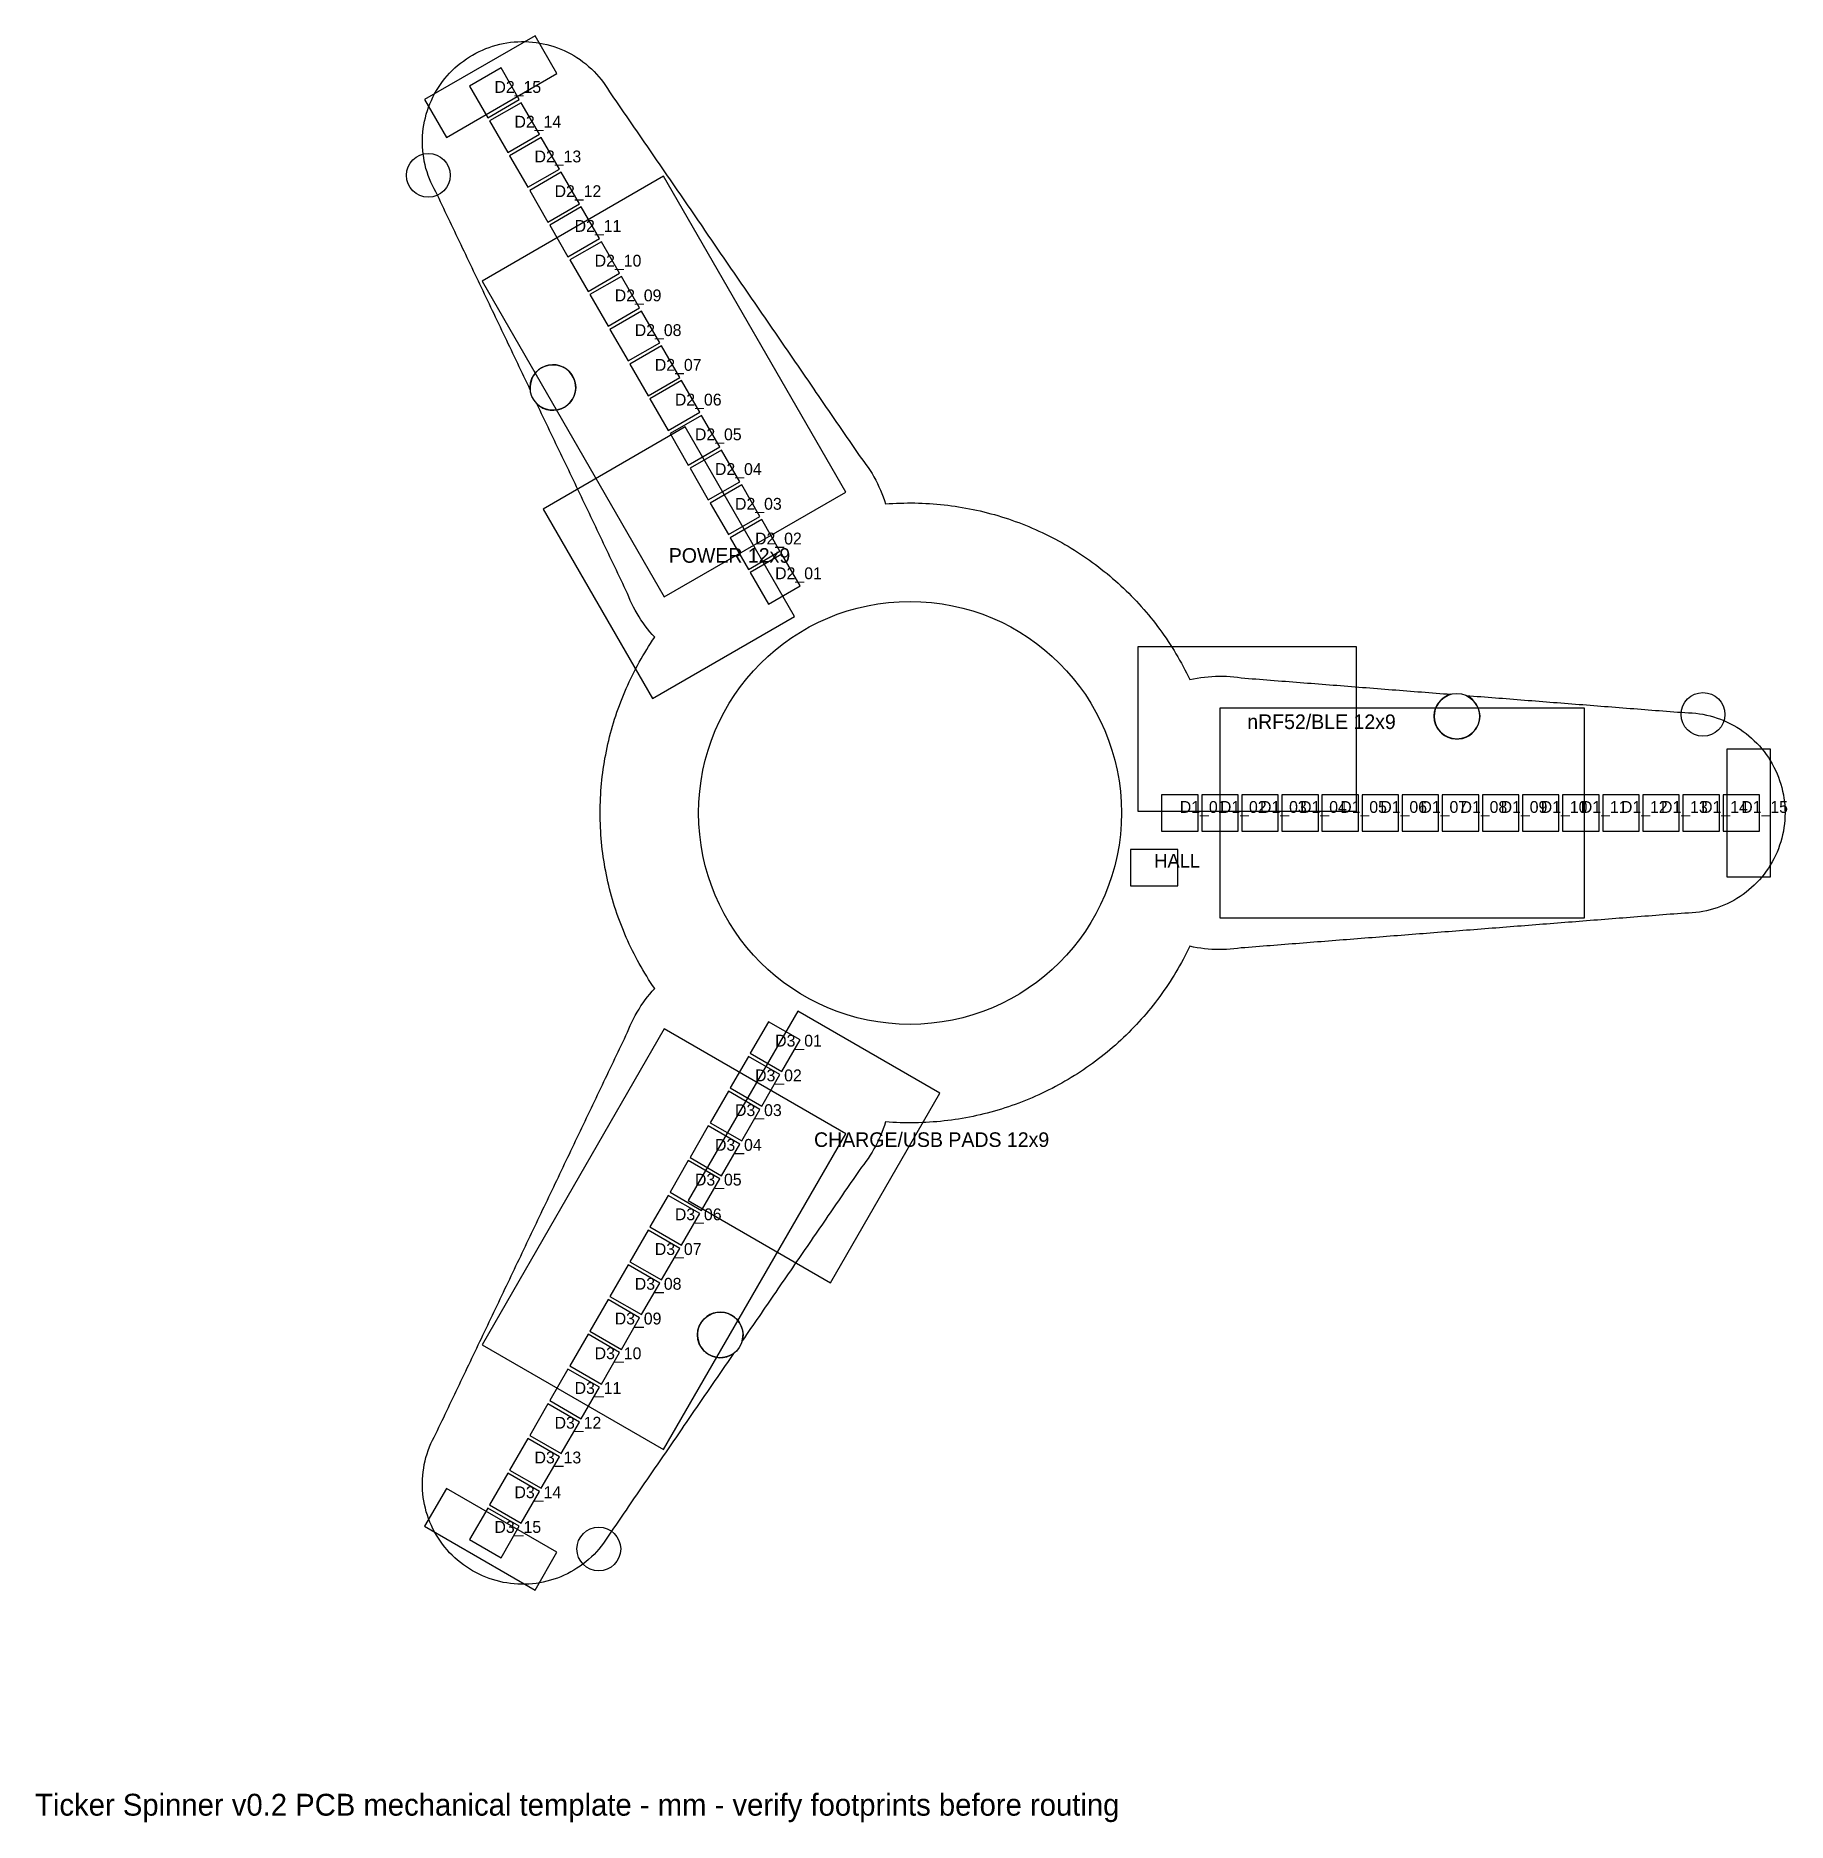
# Model space of a CAD drawing. Header units: millimetres. Extents: x -48 to 48.1, y -55.4 to 42.6.
import ezdxf

# ---------------------------------------------------------------- set-up
doc = ezdxf.new("R2010")
doc.units = ezdxf.units.MM
for name, color, linetype in [('BALANCE', 5, 'Continuous'), ('COURTYARD', 6, 'Continuous'), ('EDGE.CUTS', 7, 'Continuous'), ('LED_TOP', 3, 'Continuous'), ('NOTES', 7, 'Continuous'), ('NPTH', 1, 'Continuous'), ('PLACEMENT_ZONES', 2, 'Continuous'), ('TIP_INTERFACE', 4, 'Continuous')]:
    doc.layers.add(name, color=color, linetype=linetype)

msp = doc.modelspace()

# ---------------------------------------------------------------- linework, layer by layer
at = {"layer": 'BALANCE'}
for centre in [(-26.427, 34.972), (43.5, 5.4), (-17.073, -40.372)]:
    msp.add_circle(centre, 1.2, dxfattribs=at)
at = {"layer": 'COURTYARD'}
for points in [[(-3.52, 17.597), (-13.52, 34.918), (-23.48, 29.168), (-13.48, 11.847)], [(17, -5.75), (37, -5.75), (37, 5.75), (17, 5.75)], [(-13.48, -11.847), (-23.48, -29.168), (-13.52, -34.918), (-3.52, -17.597)]]:
    msp.add_lwpolyline(points, close=True, dxfattribs=at)
at = {"layer": 'EDGE.CUTS'}
msp.add_lwpolyline([(18.169, -7.408), (17.968, -7.437), (17.767, -7.461), (17.564, -7.479), (17.362, -7.491), (17.159, -7.498), (16.956, -7.5), (16.753, -7.496), (16.55, -7.487), (16.348, -7.472), (16.146, -7.451), (15.944, -7.425), (15.744, -7.394), (15.544, -7.357), (15.346, -7.315), (15.258, -7.496), (15.169, -7.676), (15.077, -7.854), (14.983, -8.032), (14.887, -8.208), (14.789, -8.383), (14.689, -8.558), (14.587, -8.73), (14.483, -8.902), (14.377, -9.073), (14.269, -9.242), (14.158, -9.41), (14.046, -9.576), (13.932, -9.741), (13.816, -9.905), (13.698, -10.068), (13.578, -10.229), (13.457, -10.388), (13.333, -10.547), (13.207, -10.703), (13.08, -10.859), (12.951, -11.012), (12.82, -11.165), (12.687, -11.315), (12.553, -11.464), (12.416, -11.612), (12.278, -11.758), (12.139, -11.902), (11.997, -12.044), (11.854, -12.185), (11.709, -12.324), (11.563, -12.462), (11.415, -12.597), (11.265, -12.731), (11.114, -12.864), (10.962, -12.994), (10.807, -13.123), (10.652, -13.249), (10.494, -13.374), (10.336, -13.497), (10.176, -13.618), (10.014, -13.737), (9.851, -13.855), (9.687, -13.97), (9.521, -14.084), (9.354, -14.195), (9.186, -14.305), (9.016, -14.412), (8.845, -14.518), (8.673, -14.621), (8.5, -14.722), (8.326, -14.822), (8.15, -14.919), (7.973, -15.014), (7.795, -15.107), (7.616, -15.198), (7.436, -15.287), (7.255, -15.374), (7.073, -15.459), (6.89, -15.541), (6.706, -15.621), (6.521, -15.7), (6.335, -15.776), (6.148, -15.849), (5.961, -15.921), (5.772, -15.99), (5.583, -16.057), (5.393, -16.122), (5.202, -16.184), (5.011, -16.245), (4.818, -16.303), (4.626, -16.359), (4.432, -16.412), (4.238, -16.463), (4.043, -16.512), (3.848, -16.559), (3.652, -16.603), (3.456, -16.645), (3.259, -16.685), (3.062, -16.722), (2.864, -16.757), (2.666, -16.79), (2.467, -16.82), (2.268, -16.848), (2.069, -16.874), (1.87, -16.897), (1.67, -16.918), (1.47, -16.936), (1.27, -16.952), (1.07, -16.966), (0.869, -16.978), (0.669, -16.987), (0.468, -16.994), (0.267, -16.998), (0.067, -17), (-0.134, -16.999), (-0.335, -16.997), (-0.536, -16.992), (-0.736, -16.984), (-0.937, -16.974), (-1.137, -16.962), (-1.338, -16.947), (-1.4, -17.14), (-1.468, -17.332), (-1.542, -17.521), (-1.62, -17.708), (-1.703, -17.893), (-1.792, -18.076), (-1.885, -18.257), (-1.983, -18.434), (-2.086, -18.609), (-2.193, -18.781), (-2.305, -18.951), (-2.422, -19.117), (-2.543, -19.28), (-2.669, -19.439), (-2.783, -19.606), (-2.898, -19.773), (-3.013, -19.94), (-3.127, -20.107), (-3.242, -20.273), (-3.357, -20.44), (-3.471, -20.607), (-3.586, -20.774), (-3.7, -20.941), (-3.815, -21.108), (-3.93, -21.275), (-4.044, -21.441), (-4.159, -21.608), (-4.273, -21.775), (-4.388, -21.942), (-4.503, -22.109), (-4.617, -22.276), (-4.732, -22.442), (-4.846, -22.609), (-4.961, -22.776), (-5.076, -22.943), (-5.19, -23.11), (-5.305, -23.277), (-5.419, -23.444), (-5.534, -23.61), (-5.649, -23.777), (-5.763, -23.944), (-5.878, -24.111), (-5.992, -24.278), (-6.107, -24.445), (-6.222, -24.612), (-6.336, -24.778), (-6.451, -24.945), (-6.565, -25.112), (-6.68, -25.279), (-6.795, -25.446), (-6.909, -25.613), (-7.024, -25.779), (-7.138, -25.946), (-7.253, -26.113), (-7.368, -26.28), (-7.482, -26.447), (-7.597, -26.614), (-7.712, -26.781), (-7.826, -26.947), (-7.941, -27.114), (-8.055, -27.281), (-8.17, -27.448), (-8.285, -27.615), (-8.399, -27.782), (-8.514, -27.948), (-8.628, -28.115), (-8.743, -28.282), (-8.858, -28.449), (-8.972, -28.616), (-9.087, -28.783), (-9.201, -28.95), (-9.166, -28.747), (-9.163, -28.542), (-9.195, -28.339), (-9.259, -28.144), (-9.354, -27.962), (-9.478, -27.798), (-9.627, -27.656), (-9.797, -27.541), (-9.984, -27.456), (-10.183, -27.402), (-10.387, -27.381), (-10.592, -27.394), (-10.792, -27.441), (-10.982, -27.519), (-11.156, -27.628), (-11.311, -27.764), (-11.44, -27.923), (-11.542, -28.101), (-11.614, -28.294), (-11.653, -28.496), (-11.658, -28.701), (-11.63, -28.905), (-11.568, -29.101), (-11.476, -29.284), (-11.354, -29.45), (-11.207, -29.594), (-11.039, -29.711), (-10.853, -29.8), (-10.656, -29.856), (-10.452, -29.88), (-10.246, -29.87), (-10.046, -29.826), (-9.855, -29.751), (-9.679, -29.644), (-9.792, -29.81), (-9.906, -29.975), (-10.019, -30.14), (-10.133, -30.305), (-10.246, -30.47), (-10.36, -30.636), (-10.473, -30.801), (-10.586, -30.966), (-10.7, -31.131), (-10.813, -31.296), (-10.927, -31.462), (-11.04, -31.627), (-11.154, -31.792), (-11.267, -31.957), (-11.381, -32.122), (-11.494, -32.288), (-11.608, -32.453), (-11.721, -32.618), (-11.835, -32.783), (-11.948, -32.948), (-12.062, -33.114), (-12.175, -33.279), (-12.289, -33.444), (-12.402, -33.609), (-12.515, -33.774), (-12.629, -33.94), (-12.742, -34.105), (-12.856, -34.27), (-12.969, -34.435), (-13.083, -34.6), (-13.196, -34.765), (-13.31, -34.931), (-13.423, -35.096), (-13.537, -35.261), (-13.65, -35.426), (-13.764, -35.591), (-13.877, -35.757), (-13.991, -35.922), (-14.104, -36.087), (-14.217, -36.252), (-14.331, -36.417), (-14.444, -36.583), (-14.558, -36.748), (-14.671, -36.913), (-14.785, -37.078), (-14.898, -37.243), (-15.012, -37.409), (-15.125, -37.574), (-15.239, -37.739), (-15.352, -37.904), (-15.466, -38.069), (-15.579, -38.235), (-15.693, -38.4), (-15.806, -38.565), (-15.92, -38.73), (-16.033, -38.895), (-16.146, -39.061), (-16.26, -39.226), (-16.373, -39.391), (-16.487, -39.556), (-16.59, -39.728), (-16.7, -39.896), (-16.816, -40.061), (-16.938, -40.22), (-17.066, -40.375), (-17.199, -40.526), (-17.337, -40.671), (-17.481, -40.812), (-17.63, -40.947), (-17.784, -41.076), (-17.942, -41.2), (-18.104, -41.318), (-18.271, -41.43), (-18.442, -41.535), (-18.617, -41.635), (-18.795, -41.728), (-18.976, -41.814), (-19.161, -41.894), (-19.348, -41.967), (-19.538, -42.033), (-19.73, -42.092), (-19.924, -42.144), (-20.12, -42.189), (-20.317, -42.226), (-20.516, -42.257), (-20.715, -42.28), (-20.915, -42.296), (-21.116, -42.304), (-21.317, -42.306), (-21.518, -42.3), (-21.718, -42.286), (-21.918, -42.265), (-22.117, -42.237), (-22.315, -42.202), (-22.511, -42.16), (-22.706, -42.11), (-22.899, -42.053), (-23.089, -41.989), (-23.277, -41.919), (-23.463, -41.841), (-23.645, -41.757), (-23.824, -41.666), (-24, -41.569), (-24.172, -41.466), (-24.34, -41.356), (-24.504, -41.24), (-24.664, -41.118), (-24.819, -40.99), (-24.97, -40.857), (-25.115, -40.719), (-25.256, -40.575), (-25.391, -40.426), (-25.52, -40.273), (-25.644, -40.114), (-25.762, -39.952), (-25.874, -39.785), (-25.979, -39.614), (-26.079, -39.439), (-26.172, -39.261), (-26.258, -39.08), (-26.338, -38.895), (-26.411, -38.708), (-26.477, -38.518), (-26.536, -38.326), (-26.588, -38.132), (-26.633, -37.936), (-26.67, -37.739), (-26.701, -37.541), (-26.724, -37.341), (-26.74, -37.141), (-26.748, -36.94), (-26.75, -36.739), (-26.743, -36.538), (-26.73, -36.338), (-26.709, -36.138), (-26.681, -35.939), (-26.646, -35.741), (-26.603, -35.545), (-26.554, -35.35), (-26.497, -35.158), (-26.433, -34.967), (-26.363, -34.779), (-26.285, -34.594), (-26.201, -34.411), (-26.11, -34.232), (-26.013, -34.056), (-25.927, -33.876), (-25.841, -33.695), (-25.755, -33.514), (-25.668, -33.334), (-25.582, -33.153), (-25.496, -32.973), (-25.41, -32.792), (-25.324, -32.612), (-25.238, -32.431), (-25.151, -32.251), (-25.065, -32.07), (-24.979, -31.89), (-24.893, -31.709), (-24.807, -31.529), (-24.721, -31.348), (-24.634, -31.168), (-24.548, -30.987), (-24.462, -30.806), (-24.376, -30.626), (-24.29, -30.445), (-24.204, -30.265), (-24.117, -30.084), (-24.031, -29.904), (-23.945, -29.723), (-23.859, -29.543), (-23.773, -29.362), (-23.687, -29.182), (-23.6, -29.001), (-23.514, -28.821), (-23.428, -28.64), (-23.342, -28.46), (-23.256, -28.279), (-23.17, -28.098), (-23.083, -27.918), (-22.997, -27.737), (-22.911, -27.557), (-22.825, -27.376), (-22.739, -27.196), (-22.653, -27.015), (-22.566, -26.835), (-22.48, -26.654), (-22.394, -26.474), (-22.308, -26.293), (-22.222, -26.113), (-22.135, -25.932), (-22.049, -25.752), (-21.963, -25.571), (-21.877, -25.39), (-21.791, -25.21), (-21.705, -25.029), (-21.618, -24.849), (-21.532, -24.668), (-21.446, -24.488), (-21.36, -24.307), (-21.274, -24.127), (-21.188, -23.946), (-21.101, -23.766), (-21.015, -23.585), (-20.929, -23.405), (-20.843, -23.224), (-20.757, -23.043), (-20.671, -22.863), (-20.584, -22.682), (-20.498, -22.502), (-20.412, -22.321), (-20.326, -22.141), (-20.24, -21.96), (-20.154, -21.78), (-20.067, -21.599), (-19.981, -21.419), (-19.895, -21.238), (-19.809, -21.058), (-19.723, -20.877), (-19.637, -20.697), (-19.55, -20.516), (-19.464, -20.335), (-19.378, -20.155), (-19.292, -19.974), (-19.206, -19.794), (-19.12, -19.613), (-19.033, -19.433), (-18.947, -19.252), (-18.861, -19.072), (-18.775, -18.891), (-18.689, -18.711), (-18.603, -18.53), (-18.516, -18.35), (-18.43, -18.169), (-18.344, -17.989), (-18.258, -17.808), (-18.172, -17.627), (-18.086, -17.447), (-17.999, -17.266), (-17.913, -17.086), (-17.827, -16.905), (-17.741, -16.725), (-17.655, -16.544), (-17.568, -16.364), (-17.482, -16.183), (-17.396, -16.003), (-17.31, -15.822), (-17.224, -15.642), (-17.138, -15.461), (-17.051, -15.281), (-16.965, -15.1), (-16.879, -14.919), (-16.793, -14.739), (-16.707, -14.558), (-16.621, -14.378), (-16.534, -14.197), (-16.448, -14.017), (-16.362, -13.836), (-16.276, -13.656), (-16.19, -13.475), (-16.104, -13.295), (-16.017, -13.114), (-15.931, -12.934), (-15.845, -12.753), (-15.759, -12.573), (-15.673, -12.392), (-15.587, -12.211), (-15.5, -12.031), (-15.425, -11.842), (-15.345, -11.656), (-15.259, -11.472), (-15.169, -11.29), (-15.073, -11.111), (-14.973, -10.934), (-14.868, -10.761), (-14.759, -10.59), (-14.644, -10.422), (-14.526, -10.257), (-14.403, -10.096), (-14.275, -9.938), (-14.144, -9.783), (-14.008, -9.632), (-14.121, -9.466), (-14.232, -9.298), (-14.34, -9.13), (-14.447, -8.96), (-14.552, -8.788), (-14.655, -8.616), (-14.756, -8.442), (-14.854, -8.267), (-14.951, -8.091), (-15.045, -7.914), (-15.138, -7.736), (-15.228, -7.557), (-15.316, -7.376), (-15.402, -7.195), (-15.486, -7.013), (-15.568, -6.829), (-15.648, -6.645), (-15.725, -6.459), (-15.8, -6.273), (-15.873, -6.086), (-15.944, -5.898), (-16.012, -5.71), (-16.079, -5.52), (-16.143, -5.33), (-16.205, -5.139), (-16.264, -4.947), (-16.322, -4.755), (-16.377, -4.562), (-16.429, -4.368), (-16.48, -4.173), (-16.528, -3.979), (-16.574, -3.783), (-16.617, -3.587), (-16.658, -3.39), (-16.697, -3.194), (-16.734, -2.996), (-16.768, -2.798), (-16.8, -2.6), (-16.83, -2.401), (-16.857, -2.202), (-16.882, -2.003), (-16.904, -1.804), (-16.924, -1.604), (-16.942, -1.404), (-16.957, -1.204), (-16.97, -1.003), (-16.981, -0.803), (-16.989, -0.602), (-16.995, -0.402), (-16.999, -0.201), (-17, 0), (-16.999, 0.201), (-16.995, 0.402), (-16.989, 0.602), (-16.981, 0.803), (-16.97, 1.003), (-16.957, 1.204), (-16.942, 1.404), (-16.924, 1.604), (-16.904, 1.804), (-16.882, 2.003), (-16.857, 2.202), (-16.83, 2.401), (-16.8, 2.6), (-16.768, 2.798), (-16.734, 2.996), (-16.697, 3.194), (-16.658, 3.39), (-16.617, 3.587), (-16.574, 3.783), (-16.528, 3.979), (-16.48, 4.173), (-16.429, 4.368), (-16.377, 4.562), (-16.322, 4.755), (-16.264, 4.947), (-16.205, 5.139), (-16.143, 5.33), (-16.079, 5.52), (-16.012, 5.71), (-15.944, 5.898), (-15.873, 6.086), (-15.8, 6.273), (-15.725, 6.459), (-15.648, 6.645), (-15.568, 6.829), (-15.486, 7.013), (-15.402, 7.195), (-15.316, 7.376), (-15.228, 7.557), (-15.138, 7.736), (-15.045, 7.914), (-14.951, 8.091), (-14.854, 8.267), (-14.756, 8.442), (-14.655, 8.616), (-14.552, 8.788), (-14.447, 8.96), (-14.34, 9.13), (-14.232, 9.298), (-14.121, 9.466), (-14.008, 9.632), (-14.144, 9.783), (-14.275, 9.938), (-14.403, 10.096), (-14.526, 10.257), (-14.644, 10.422), (-14.759, 10.59), (-14.868, 10.761), (-14.973, 10.934), (-15.073, 11.111), (-15.169, 11.29), (-15.259, 11.472), (-15.345, 11.656), (-15.425, 11.842), (-15.5, 12.031), (-15.588, 12.214), (-15.675, 12.396), (-15.762, 12.579), (-15.849, 12.762), (-15.936, 12.944), (-16.024, 13.127), (-16.111, 13.31), (-16.198, 13.492), (-16.285, 13.675), (-16.372, 13.858), (-16.46, 14.04), (-16.547, 14.223), (-16.634, 14.406), (-16.721, 14.588), (-16.808, 14.771), (-16.895, 14.954), (-16.983, 15.136), (-17.07, 15.319), (-17.157, 15.502), (-17.244, 15.684), (-17.331, 15.867), (-17.419, 16.05), (-17.506, 16.232), (-17.593, 16.415), (-17.68, 16.598), (-17.767, 16.78), (-17.855, 16.963), (-17.942, 17.146), (-18.029, 17.329), (-18.116, 17.511), (-18.203, 17.694), (-18.291, 17.877), (-18.378, 18.059), (-18.465, 18.242), (-18.552, 18.425), (-18.639, 18.607), (-18.727, 18.79), (-18.814, 18.973), (-18.901, 19.155), (-18.988, 19.338), (-19.075, 19.521), (-19.162, 19.703), (-19.25, 19.886), (-19.337, 20.069), (-19.424, 20.251), (-19.511, 20.434), (-19.598, 20.617), (-19.686, 20.799), (-19.773, 20.982), (-19.86, 21.165), (-19.947, 21.347), (-20.034, 21.53), (-20.122, 21.713), (-20.209, 21.895), (-20.296, 22.078), (-20.383, 22.261), (-20.47, 22.443), (-20.313, 22.311), (-20.136, 22.206), (-19.945, 22.132), (-19.744, 22.09), (-19.538, 22.082), (-19.334, 22.107), (-19.137, 22.166), (-18.953, 22.255), (-18.785, 22.374), (-18.639, 22.519), (-18.519, 22.686), (-18.428, 22.87), (-18.368, 23.067), (-18.341, 23.27), (-18.348, 23.476), (-18.389, 23.677), (-18.462, 23.869), (-18.565, 24.047), (-18.696, 24.205), (-18.852, 24.339), (-19.027, 24.447), (-19.217, 24.524), (-19.418, 24.569), (-19.623, 24.58), (-19.827, 24.558), (-20.025, 24.503), (-20.211, 24.415), (-20.381, 24.299), (-20.528, 24.156), (-20.651, 23.991), (-20.745, 23.809), (-20.808, 23.613), (-20.837, 23.41), (-20.834, 23.204), (-20.92, 23.385), (-21.006, 23.566), (-21.093, 23.747), (-21.179, 23.928), (-21.265, 24.109), (-21.351, 24.289), (-21.438, 24.47), (-21.524, 24.651), (-21.61, 24.832), (-21.697, 25.013), (-21.783, 25.194), (-21.869, 25.375), (-21.956, 25.556), (-22.042, 25.736), (-22.128, 25.917), (-22.215, 26.098), (-22.301, 26.279), (-22.387, 26.46), (-22.474, 26.641), (-22.56, 26.822), (-22.646, 27.002), (-22.733, 27.183), (-22.819, 27.364), (-22.905, 27.545), (-22.992, 27.726), (-23.078, 27.907), (-23.164, 28.088), (-23.251, 28.268), (-23.337, 28.449), (-23.423, 28.63), (-23.51, 28.811), (-23.596, 28.992), (-23.682, 29.173), (-23.769, 29.354), (-23.855, 29.534), (-23.941, 29.715), (-24.028, 29.896), (-24.114, 30.077), (-24.2, 30.258), (-24.287, 30.439), (-24.373, 30.62), (-24.459, 30.801), (-24.546, 30.981), (-24.632, 31.162), (-24.718, 31.343), (-24.805, 31.524), (-24.891, 31.705), (-24.977, 31.886), (-25.064, 32.067), (-25.15, 32.247), (-25.236, 32.428), (-25.323, 32.609), (-25.409, 32.79), (-25.495, 32.971), (-25.582, 33.152), (-25.668, 33.333), (-25.754, 33.513), (-25.84, 33.694), (-25.927, 33.875), (-26.013, 34.056), (-26.11, 34.232), (-26.201, 34.411), (-26.285, 34.594), (-26.363, 34.779), (-26.433, 34.967), (-26.497, 35.158), (-26.554, 35.35), (-26.603, 35.545), (-26.646, 35.741), (-26.681, 35.939), (-26.709, 36.138), (-26.73, 36.338), (-26.743, 36.538), (-26.75, 36.739), (-26.748, 36.94), (-26.74, 37.141), (-26.724, 37.341), (-26.701, 37.541), (-26.67, 37.739), (-26.633, 37.936), (-26.588, 38.132), (-26.536, 38.326), (-26.477, 38.518), (-26.411, 38.708), (-26.338, 38.895), (-26.258, 39.08), (-26.172, 39.261), (-26.079, 39.439), (-25.979, 39.614), (-25.874, 39.785), (-25.762, 39.952), (-25.644, 40.114), (-25.52, 40.273), (-25.391, 40.426), (-25.256, 40.575), (-25.115, 40.719), (-24.97, 40.857), (-24.819, 40.99), (-24.664, 41.118), (-24.504, 41.24), (-24.34, 41.356), (-24.172, 41.466), (-24, 41.569), (-23.824, 41.666), (-23.645, 41.757), (-23.463, 41.841), (-23.277, 41.919), (-23.089, 41.989), (-22.899, 42.053), (-22.706, 42.11), (-22.511, 42.16), (-22.315, 42.202), (-22.117, 42.237), (-21.918, 42.265), (-21.718, 42.286), (-21.518, 42.3), (-21.317, 42.306), (-21.116, 42.304), (-20.915, 42.296), (-20.715, 42.28), (-20.516, 42.257), (-20.317, 42.226), (-20.12, 42.189), (-19.924, 42.144), (-19.73, 42.092), (-19.538, 42.033), (-19.348, 41.967), (-19.161, 41.894), (-18.976, 41.814), (-18.795, 41.728), (-18.617, 41.635), (-18.442, 41.535), (-18.271, 41.43), (-18.104, 41.318), (-17.942, 41.2), (-17.784, 41.076), (-17.63, 40.947), (-17.481, 40.812), (-17.337, 40.671), (-17.199, 40.526), (-17.066, 40.375), (-16.938, 40.22), (-16.816, 40.061), (-16.7, 39.896), (-16.59, 39.728), (-16.487, 39.556), (-16.374, 39.391), (-16.26, 39.226), (-16.147, 39.061), (-16.034, 38.897), (-15.921, 38.732), (-15.807, 38.567), (-15.694, 38.402), (-15.581, 38.237), (-15.468, 38.072), (-15.354, 37.907), (-15.241, 37.742), (-15.128, 37.577), (-15.014, 37.412), (-14.901, 37.248), (-14.788, 37.083), (-14.675, 36.918), (-14.561, 36.753), (-14.448, 36.588), (-14.335, 36.423), (-14.222, 36.258), (-14.108, 36.093), (-13.995, 35.928), (-13.882, 35.764), (-13.769, 35.599), (-13.655, 35.434), (-13.542, 35.269), (-13.429, 35.104), (-13.316, 34.939), (-13.202, 34.774), (-13.089, 34.609), (-12.976, 34.444), (-12.862, 34.28), (-12.749, 34.115), (-12.636, 33.95), (-12.523, 33.785), (-12.409, 33.62), (-12.296, 33.455), (-12.183, 33.29), (-12.07, 33.125), (-11.956, 32.96), (-11.843, 32.795), (-11.73, 32.631), (-11.617, 32.466), (-11.503, 32.301), (-11.39, 32.136), (-11.277, 31.971), (-11.164, 31.806), (-11.05, 31.641), (-10.937, 31.476), (-10.824, 31.311), (-10.71, 31.147), (-10.597, 30.982), (-10.484, 30.817), (-10.371, 30.652), (-10.257, 30.487), (-10.144, 30.322), (-10.031, 30.157), (-9.918, 29.992), (-9.804, 29.827), (-9.691, 29.663), (-9.578, 29.498), (-9.465, 29.333), (-9.351, 29.168), (-9.238, 29.003), (-9.125, 28.838), (-9.012, 28.673), (-8.898, 28.508), (-8.785, 28.343), (-8.672, 28.179), (-8.559, 28.014), (-8.445, 27.849), (-8.332, 27.684), (-8.219, 27.519), (-8.105, 27.354), (-7.992, 27.189), (-7.879, 27.024), (-7.766, 26.859), (-7.652, 26.694), (-7.539, 26.53), (-7.426, 26.365), (-7.313, 26.2), (-7.199, 26.035), (-7.086, 25.87), (-6.973, 25.705), (-6.86, 25.54), (-6.746, 25.375), (-6.633, 25.21), (-6.52, 25.046), (-6.407, 24.881), (-6.293, 24.716), (-6.18, 24.551), (-6.067, 24.386), (-5.953, 24.221), (-5.84, 24.056), (-5.727, 23.891), (-5.614, 23.726), (-5.5, 23.562), (-5.387, 23.397), (-5.274, 23.232), (-5.161, 23.067), (-5.047, 22.902), (-4.934, 22.737), (-4.821, 22.572), (-4.708, 22.407), (-4.594, 22.242), (-4.481, 22.077), (-4.368, 21.913), (-4.255, 21.748), (-4.141, 21.583), (-4.028, 21.418), (-3.915, 21.253), (-3.801, 21.088), (-3.688, 20.923), (-3.575, 20.758), (-3.462, 20.593), (-3.348, 20.429), (-3.235, 20.264), (-3.122, 20.099), (-3.009, 19.934), (-2.895, 19.769), (-2.782, 19.604), (-2.669, 19.439), (-2.543, 19.28), (-2.422, 19.117), (-2.305, 18.951), (-2.193, 18.781), (-2.086, 18.609), (-1.983, 18.434), (-1.885, 18.257), (-1.792, 18.076), (-1.703, 17.893), (-1.62, 17.708), (-1.542, 17.521), (-1.468, 17.332), (-1.4, 17.14), (-1.338, 16.947), (-1.137, 16.962), (-0.937, 16.974), (-0.736, 16.984), (-0.536, 16.992), (-0.335, 16.997), (-0.134, 16.999), (0.067, 17), (0.267, 16.998), (0.468, 16.994), (0.669, 16.987), (0.869, 16.978), (1.07, 16.966), (1.27, 16.952), (1.47, 16.936), (1.67, 16.918), (1.87, 16.897), (2.069, 16.874), (2.268, 16.848), (2.467, 16.82), (2.666, 16.79), (2.864, 16.757), (3.062, 16.722), (3.259, 16.685), (3.456, 16.645), (3.652, 16.603), (3.848, 16.559), (4.043, 16.512), (4.238, 16.463), (4.432, 16.412), (4.626, 16.359), (4.818, 16.303), (5.011, 16.245), (5.202, 16.184), (5.393, 16.122), (5.583, 16.057), (5.772, 15.99), (5.961, 15.921), (6.148, 15.849), (6.335, 15.776), (6.521, 15.7), (6.706, 15.621), (6.89, 15.541), (7.073, 15.459), (7.255, 15.374), (7.436, 15.287), (7.616, 15.198), (7.795, 15.107), (7.973, 15.014), (8.15, 14.919), (8.326, 14.822), (8.5, 14.722), (8.673, 14.621), (8.845, 14.518), (9.016, 14.412), (9.186, 14.305), (9.354, 14.195), (9.521, 14.084), (9.687, 13.97), (9.851, 13.855), (10.014, 13.737), (10.176, 13.618), (10.336, 13.497), (10.494, 13.374), (10.652, 13.249), (10.807, 13.123), (10.962, 12.994), (11.114, 12.864), (11.265, 12.731), (11.415, 12.597), (11.563, 12.462), (11.709, 12.324), (11.854, 12.185), (11.997, 12.044), (12.139, 11.902), (12.278, 11.758), (12.416, 11.612), (12.553, 11.464), (12.687, 11.315), (12.82, 11.165), (12.951, 11.012), (13.08, 10.859), (13.207, 10.703), (13.333, 10.547), (13.457, 10.388), (13.578, 10.229), (13.698, 10.068), (13.816, 9.905), (13.932, 9.741), (14.046, 9.576), (14.158, 9.41), (14.269, 9.242), (14.377, 9.073), (14.483, 8.902), (14.587, 8.73), (14.689, 8.558), (14.789, 8.383), (14.887, 8.208), (14.983, 8.032), (15.077, 7.854), (15.169, 7.676), (15.258, 7.496), (15.346, 7.315), (15.544, 7.357), (15.744, 7.394), (15.944, 7.425), (16.146, 7.451), (16.348, 7.472), (16.55, 7.487), (16.753, 7.496), (16.956, 7.5), (17.159, 7.498), (17.362, 7.491), (17.564, 7.479), (17.767, 7.461), (17.968, 7.437), (18.169, 7.408), (18.371, 7.392), (18.573, 7.377), (18.775, 7.361), (18.976, 7.345), (19.178, 7.329), (19.38, 7.313), (19.582, 7.298), (19.784, 7.282), (19.985, 7.266), (20.187, 7.25), (20.389, 7.234), (20.591, 7.218), (20.793, 7.203), (20.994, 7.187), (21.196, 7.171), (21.398, 7.155), (21.6, 7.139), (21.802, 7.123), (22.003, 7.108), (22.205, 7.092), (22.407, 7.076), (22.609, 7.06), (22.811, 7.044), (23.012, 7.028), (23.214, 7.013), (23.416, 6.997), (23.618, 6.981), (23.82, 6.965), (24.021, 6.949), (24.223, 6.933), (24.425, 6.918), (24.627, 6.902), (24.829, 6.886), (25.03, 6.87), (25.232, 6.854), (25.434, 6.839), (25.636, 6.823), (25.838, 6.807), (26.039, 6.791), (26.241, 6.775), (26.443, 6.759), (26.645, 6.744), (26.847, 6.728), (27.048, 6.712), (27.25, 6.696), (27.452, 6.68), (27.654, 6.664), (27.856, 6.649), (28.057, 6.633), (28.259, 6.617), (28.461, 6.601), (28.663, 6.585), (28.865, 6.569), (29.066, 6.554), (29.268, 6.538), (29.47, 6.522), (29.672, 6.506), (29.479, 6.436), (29.3, 6.335), (29.139, 6.207), (29.003, 6.053), (28.893, 5.88), (28.813, 5.69), (28.765, 5.491), (28.75, 5.286), (28.769, 5.081), (28.822, 4.882), (28.906, 4.695), (29.02, 4.524), (29.16, 4.374), (29.323, 4.249), (29.505, 4.152), (29.699, 4.087), (29.902, 4.054), (30.108, 4.055), (30.31, 4.089), (30.504, 4.156), (30.685, 4.254), (30.847, 4.381), (30.986, 4.532), (31.099, 4.704), (31.182, 4.892), (31.232, 5.091), (31.25, 5.296), (31.234, 5.501), (31.184, 5.7), (31.103, 5.889), (30.991, 6.061), (30.853, 6.213), (30.692, 6.341), (30.512, 6.44), (30.712, 6.425), (30.912, 6.409), (31.112, 6.393), (31.311, 6.378), (31.511, 6.362), (31.711, 6.346), (31.911, 6.331), (32.111, 6.315), (32.31, 6.299), (32.51, 6.284), (32.71, 6.268), (32.91, 6.252), (33.11, 6.237), (33.309, 6.221), (33.509, 6.205), (33.709, 6.189), (33.909, 6.174), (34.109, 6.158), (34.308, 6.142), (34.508, 6.127), (34.708, 6.111), (34.908, 6.095), (35.108, 6.08), (35.307, 6.064), (35.507, 6.048), (35.707, 6.033), (35.907, 6.017), (36.107, 6.001), (36.306, 5.986), (36.506, 5.97), (36.706, 5.954), (36.906, 5.939), (37.106, 5.923), (37.305, 5.907), (37.505, 5.892), (37.705, 5.876), (37.905, 5.86), (38.104, 5.845), (38.304, 5.829), (38.504, 5.813), (38.704, 5.798), (38.904, 5.782), (39.103, 5.766), (39.303, 5.751), (39.503, 5.735), (39.703, 5.719), (39.903, 5.704), (40.102, 5.688), (40.302, 5.672), (40.502, 5.657), (40.702, 5.641), (40.902, 5.625), (41.101, 5.61), (41.301, 5.594), (41.501, 5.578), (41.701, 5.563), (41.901, 5.547), (42.1, 5.531), (42.3, 5.516), (42.5, 5.5), (42.701, 5.496), (42.901, 5.485), (43.102, 5.467), (43.301, 5.441), (43.499, 5.409), (43.696, 5.368), (43.891, 5.321), (44.085, 5.267), (44.276, 5.205), (44.465, 5.137), (44.651, 5.062), (44.835, 4.98), (45.015, 4.891), (45.192, 4.796), (45.365, 4.695), (45.535, 4.587), (45.7, 4.473), (45.861, 4.353), (46.018, 4.228), (46.17, 4.096), (46.317, 3.959), (46.459, 3.817), (46.596, 3.67), (46.728, 3.518), (46.853, 3.361), (46.973, 3.2), (47.087, 3.035), (47.195, 2.865), (47.296, 2.692), (47.391, 2.515), (47.48, 2.335), (47.562, 2.151), (47.637, 1.965), (47.705, 1.776), (47.767, 1.585), (47.821, 1.391), (47.868, 1.196), (47.909, 0.999), (47.941, 0.801), (47.967, 0.602), (47.985, 0.401), (47.996, 0.201), (48, 0), (47.996, -0.201), (47.985, -0.401), (47.967, -0.602), (47.941, -0.801), (47.909, -0.999), (47.868, -1.196), (47.821, -1.391), (47.767, -1.585), (47.705, -1.776), (47.637, -1.965), (47.562, -2.151), (47.48, -2.335), (47.391, -2.515), (47.296, -2.692), (47.195, -2.865), (47.087, -3.035), (46.973, -3.2), (46.853, -3.361), (46.728, -3.518), (46.596, -3.67), (46.459, -3.817), (46.317, -3.959), (46.17, -4.096), (46.018, -4.228), (45.861, -4.353), (45.7, -4.473), (45.535, -4.587), (45.365, -4.695), (45.192, -4.796), (45.015, -4.891), (44.835, -4.98), (44.651, -5.062), (44.465, -5.137), (44.276, -5.205), (44.085, -5.267), (43.891, -5.321), (43.696, -5.368), (43.499, -5.409), (43.301, -5.441), (43.102, -5.467), (42.901, -5.485), (42.701, -5.496), (42.5, -5.5), (42.301, -5.516), (42.101, -5.531), (41.902, -5.547), (41.702, -5.563), (41.503, -5.578), (41.303, -5.594), (41.104, -5.609), (40.905, -5.625), (40.705, -5.641), (40.506, -5.656), (40.306, -5.672), (40.107, -5.688), (39.907, -5.703), (39.708, -5.719), (39.509, -5.735), (39.309, -5.75), (39.11, -5.766), (38.91, -5.782), (38.711, -5.797), (38.511, -5.813), (38.312, -5.828), (38.112, -5.844), (37.913, -5.86), (37.714, -5.875), (37.514, -5.891), (37.315, -5.907), (37.115, -5.922), (36.916, -5.938), (36.716, -5.954), (36.517, -5.969), (36.318, -5.985), (36.118, -6.001), (35.919, -6.016), (35.719, -6.032), (35.52, -6.047), (35.32, -6.063), (35.121, -6.079), (34.922, -6.094), (34.722, -6.11), (34.523, -6.126), (34.323, -6.141), (34.124, -6.157), (33.924, -6.173), (33.725, -6.188), (33.526, -6.204), (33.326, -6.22), (33.127, -6.235), (32.927, -6.251), (32.728, -6.266), (32.528, -6.282), (32.329, -6.298), (32.13, -6.313), (31.93, -6.329), (31.731, -6.345), (31.531, -6.36), (31.332, -6.376), (31.132, -6.392), (30.933, -6.407), (30.734, -6.423), (30.534, -6.439), (30.335, -6.454), (30.135, -6.47), (29.936, -6.485), (29.736, -6.501), (29.537, -6.517), (29.337, -6.532), (29.138, -6.548), (28.939, -6.564), (28.739, -6.579), (28.54, -6.595), (28.34, -6.611), (28.141, -6.626), (27.941, -6.642), (27.742, -6.657), (27.543, -6.673), (27.343, -6.689), (27.144, -6.704), (26.944, -6.72), (26.745, -6.736), (26.545, -6.751), (26.346, -6.767), (26.147, -6.783), (25.947, -6.798), (25.748, -6.814), (25.548, -6.83), (25.349, -6.845), (25.149, -6.861), (24.95, -6.876), (24.751, -6.892), (24.551, -6.908), (24.352, -6.923), (24.152, -6.939), (23.953, -6.955), (23.753, -6.97), (23.554, -6.986), (23.355, -7.002), (23.155, -7.017), (22.956, -7.033), (22.756, -7.049), (22.557, -7.064), (22.357, -7.08), (22.158, -7.095), (21.958, -7.111), (21.759, -7.127), (21.56, -7.142), (21.36, -7.158), (21.161, -7.174), (20.961, -7.189), (20.762, -7.205), (20.562, -7.221), (20.363, -7.236), (20.164, -7.252), (19.964, -7.268), (19.765, -7.283), (19.565, -7.299), (19.366, -7.314), (19.166, -7.33), (18.967, -7.346), (18.768, -7.361), (18.568, -7.377), (18.369, -7.393), (18.169, -7.408)], close=True, dxfattribs=at)
at = {"layer": 'LED_TOP'}
for points in [[(-21.434, 39.125), (-22.434, 40.857), (-24.166, 39.857), (-23.166, 38.125)], [(-20.334, 37.219), (-21.334, 38.952), (-23.066, 37.952), (-22.066, 36.219)], [(-19.234, 35.314), (-20.234, 37.046), (-21.966, 36.046), (-20.966, 34.314)], [(-18.134, 33.409), (-19.134, 35.141), (-20.866, 34.141), (-19.866, 32.409)], [(-17.034, 31.504), (-18.034, 33.236), (-19.766, 32.236), (-18.766, 30.504)], [(-15.934, 29.598), (-16.934, 31.331), (-18.666, 30.331), (-17.666, 28.598)], [(-14.834, 27.693), (-15.834, 29.425), (-17.566, 28.425), (-16.566, 26.693)], [(-13.734, 25.788), (-14.734, 27.52), (-16.466, 26.52), (-15.466, 24.788)], [(-12.634, 23.883), (-13.634, 25.615), (-15.366, 24.615), (-14.366, 22.883)], [(-11.534, 21.977), (-12.534, 23.709), (-14.266, 22.709), (-13.266, 20.977)], [(-10.434, 20.072), (-11.434, 21.804), (-13.166, 20.804), (-12.166, 19.072)], [(-9.334, 18.167), (-10.334, 19.899), (-12.066, 18.899), (-11.066, 17.167)], [(-8.234, 16.262), (-9.234, 17.994), (-10.966, 16.994), (-9.966, 15.262)], [(-7.134, 14.356), (-8.134, 16.088), (-9.866, 15.088), (-8.866, 13.356)], [(-6.034, 12.451), (-7.034, 14.183), (-8.766, 13.183), (-7.766, 11.451)], [(13.8, -1), (15.8, -1), (15.8, 1), (13.8, 1)], [(16, -1), (18, -1), (18, 1), (16, 1)], [(18.2, -1), (20.2, -1), (20.2, 1), (18.2, 1)], [(20.4, -1), (22.4, -1), (22.4, 1), (20.4, 1)], [(22.6, -1), (24.6, -1), (24.6, 1), (22.6, 1)], [(24.8, -1), (26.8, -1), (26.8, 1), (24.8, 1)], [(27, -1), (29, -1), (29, 1), (27, 1)], [(29.2, -1), (31.2, -1), (31.2, 1), (29.2, 1)], [(31.4, -1), (33.4, -1), (33.4, 1), (31.4, 1)], [(33.6, -1), (35.6, -1), (35.6, 1), (33.6, 1)], [(35.8, -1), (37.8, -1), (37.8, 1), (35.8, 1)], [(38, -1), (40, -1), (40, 1), (38, 1)], [(40.2, -1), (42.2, -1), (42.2, 1), (40.2, 1)], [(42.4, -1), (44.4, -1), (44.4, 1), (42.4, 1)], [(44.6, -1), (46.6, -1), (46.6, 1), (44.6, 1)], [(-7.766, -11.451), (-8.766, -13.183), (-7.034, -14.183), (-6.034, -12.451)], [(-8.866, -13.356), (-9.866, -15.088), (-8.134, -16.088), (-7.134, -14.356)], [(-9.966, -15.262), (-10.966, -16.994), (-9.234, -17.994), (-8.234, -16.262)], [(-11.066, -17.167), (-12.066, -18.899), (-10.334, -19.899), (-9.334, -18.167)], [(-12.166, -19.072), (-13.166, -20.804), (-11.434, -21.804), (-10.434, -20.072)], [(-13.266, -20.977), (-14.266, -22.709), (-12.534, -23.709), (-11.534, -21.977)], [(-14.366, -22.883), (-15.366, -24.615), (-13.634, -25.615), (-12.634, -23.883)], [(-15.466, -24.788), (-16.466, -26.52), (-14.734, -27.52), (-13.734, -25.788)], [(-16.566, -26.693), (-17.566, -28.425), (-15.834, -29.425), (-14.834, -27.693)], [(-17.666, -28.598), (-18.666, -30.331), (-16.934, -31.331), (-15.934, -29.598)], [(-18.766, -30.504), (-19.766, -32.236), (-18.034, -33.236), (-17.034, -31.504)], [(-19.866, -32.409), (-20.866, -34.141), (-19.134, -35.141), (-18.134, -33.409)], [(-20.966, -34.314), (-21.966, -36.046), (-20.234, -37.046), (-19.234, -35.314)], [(-22.066, -36.219), (-23.066, -37.952), (-21.334, -38.952), (-20.334, -37.219)], [(-23.166, -38.125), (-24.166, -39.857), (-22.434, -40.857), (-21.434, -39.125)]]:
    msp.add_lwpolyline(points, close=True, dxfattribs=at)
at = {"layer": 'NPTH'}
for centre, radius in [((-19.59, 23.331), 1.25), ((0, 0), 11.6), ((30, 5.3), 1.25), ((-10.41, -28.631), 1.25)]:
    msp.add_circle(centre, radius, dxfattribs=at)
at = {"layer": 'PLACEMENT_ZONES'}
for points in [[(-6.337, 10.775), (-12.337, 21.168), (-20.131, 16.668), (-14.131, 6.275)], [(12.5, 0.1), (24.5, 0.1), (24.5, 9.1), (12.5, 9.1)], [(12.1, -4), (14.7, -4), (14.7, -2), (12.1, -2)], [(-6.163, -10.875), (-12.163, -21.268), (-4.369, -25.768), (1.631, -15.375)]]:
    msp.add_lwpolyline(points, close=True, dxfattribs=at)
at = {"layer": 'TIP_INTERFACE'}
for points in [[(-19.369, 40.548), (-20.569, 42.626), (-26.631, 39.126), (-25.431, 37.048)], [(44.8, -3.5), (47.2, -3.5), (47.2, 3.5), (44.8, 3.5)], [(-25.431, -37.048), (-26.631, -39.126), (-20.569, -42.626), (-19.369, -40.548)]]:
    msp.add_lwpolyline(points, close=True, dxfattribs=at)

# ---------------------------------------------------------------- texts
at = {"layer": 'NOTES'}
for s, height, p in [('D2_15', 0.65, (-22.8, 39.491)), ('D2_14', 0.65, (-21.7, 37.586)), ('D2_13', 0.65, (-20.6, 35.68)), ('D2_12', 0.65, (-19.5, 33.775)), ('D2_11', 0.65, (-18.4, 31.87)), ('D2_10', 0.65, (-17.3, 29.964)), ('D2_09', 0.65, (-16.2, 28.059)), ('D2_08', 0.65, (-15.1, 26.154)), ('D2_07', 0.65, (-14, 24.249)), ('D2_06', 0.65, (-12.9, 22.343)), ('D2_05', 0.65, (-11.8, 20.438)), ('D2_04', 0.65, (-10.7, 18.533)), ('D2_03', 0.65, (-9.6, 16.628)), ('D2_02', 0.65, (-8.5, 14.722)), ('POWER 12x9', 0.8, (-13.234, 13.721)), ('D2_01', 0.65, (-7.4, 12.817)), ('nRF52/BLE 12x9', 0.8, (18.5, 4.6)), ('D1_01', 0.65, (14.8, 0)), ('D1_02', 0.65, (17, 0)), ('D1_03', 0.65, (19.2, 0)), ('D1_04', 0.65, (21.4, 0)), ('D1_05', 0.65, (23.6, 0)), ('D1_06', 0.65, (25.8, 0)), ('D1_07', 0.65, (28, 0)), ('D1_08', 0.65, (30.2, 0)), ('D1_09', 0.65, (32.4, 0)), ('D1_10', 0.65, (34.6, 0)), ('D1_11', 0.65, (36.8, 0)), ('D1_12', 0.65, (39, 0)), ('D1_13', 0.65, (41.2, 0)), ('D1_14', 0.65, (43.4, 0)), ('D1_15', 0.65, (45.6, 0)), ('HALL', 0.75, (13.4, -3)), ('D3_01', 0.65, (-7.4, -12.817)), ('D3_02', 0.65, (-8.5, -14.722)), ('D3_03', 0.65, (-9.6, -16.628)), ('CHARGE/USB PADS 12x9', 0.8, (-5.266, -18.321)), ('D3_04', 0.65, (-10.7, -18.533)), ('D3_05', 0.65, (-11.8, -20.438)), ('D3_06', 0.65, (-12.9, -22.343)), ('D3_07', 0.65, (-14, -24.249)), ('D3_08', 0.65, (-15.1, -26.154)), ('D3_09', 0.65, (-16.2, -28.059)), ('D3_10', 0.65, (-17.3, -29.964)), ('D3_11', 0.65, (-18.4, -31.87)), ('D3_12', 0.65, (-19.5, -33.775)), ('D3_13', 0.65, (-20.6, -35.68)), ('D3_14', 0.65, (-21.7, -37.586)), ('D3_15', 0.65, (-22.8, -39.491)), ('Ticker Spinner v0.2 PCB mechanical template - mm - verify footprints before routing', 1.2, (-48, -55))]:
    msp.add_text(s, height=height, dxfattribs=at).set_placement(p)

doc.saveas('drawing.dxf')
